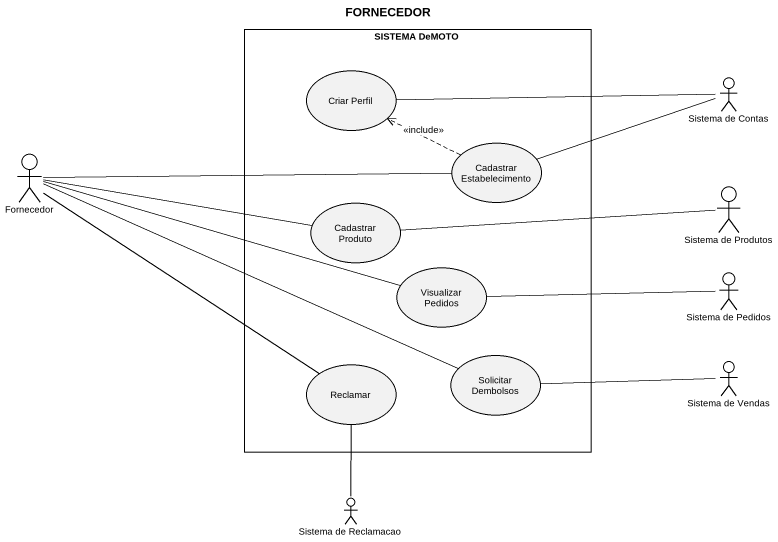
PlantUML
@startuml
title FORNECEDOR
rectangle "SISTEMA DeMOTO" as SISTEMA_DeMOTO {
  usecase "Criar Perfil" as Criar_Perfil
  usecase "Cadastrar Estabelecimento" as Cadastrar_Estabelecimento
  usecase "Cadastrar Produto" as Cadastrar_Produto
  usecase "Visualizar Pedidos" as Visualizar_Pedidos
  usecase "Solicitar Dembolsos" as Solicitar_Dembolsos
  usecase Reclamar
}
actor "Sistema de Contas" as Sistema_de_Contas
actor Fornecedor
actor "Sistema de Produtos" as Sistema_de_Produtos
actor "Sistema de Pedidos" as Sistema_de_Pedidos
actor "Sistema de Vendas" as Sistema_de_Vendas
actor "Sistema de Reclamacao" as Sistema_de_Reclamacao
Sistema_de_Contas -left- Criar_Perfil
Sistema_de_Contas -left- Cadastrar_Estabelecimento
Fornecedor -right- Cadastrar_Estabelecimento
Fornecedor -right- Cadastrar_Produto
Fornecedor -right- Visualizar_Pedidos
Fornecedor -right- Solicitar_Dembolsos
Fornecedor -- Reclamar
Cadastrar_Estabelecimento .left.> Criar_Perfil : <<include>>
Sistema_de_Produtos -left- Cadastrar_Produto
Sistema_de_Pedidos -left- Visualizar_Pedidos
Sistema_de_Vendas -left- Solicitar_Dembolsos
Sistema_de_Reclamacao -up- Reclamar
@enduml
